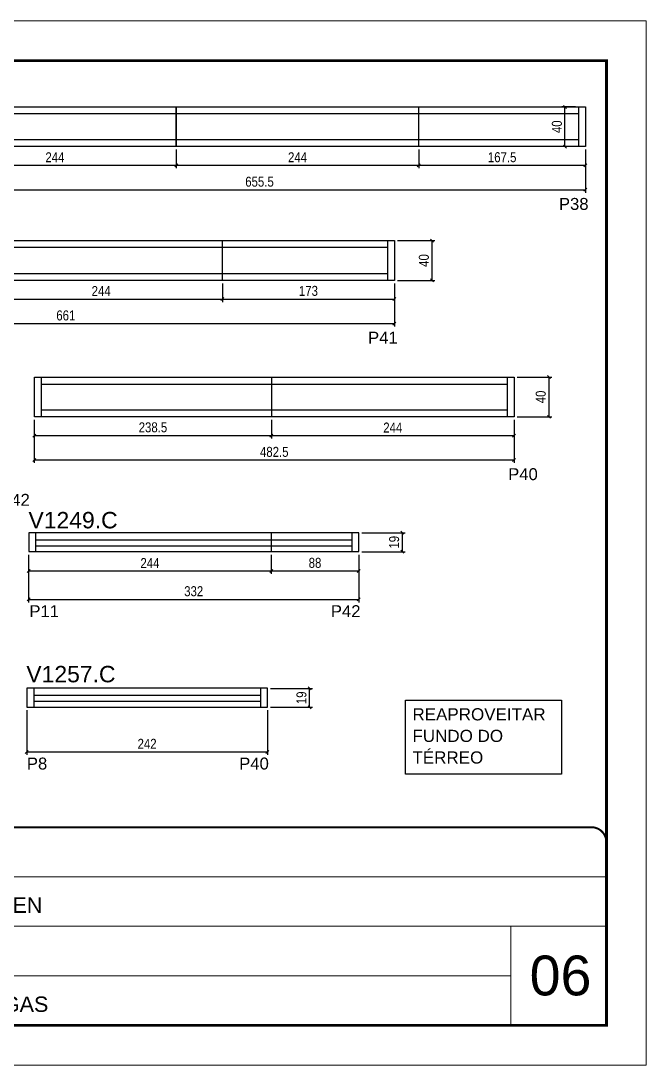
# Model space of a CAD drawing. Extents: x -4041 to 8212, y 239 to 4735.
# Drawn here: x -3185 to -2556, y 2537 to 3587 of the extents above; entities that cross this region are included whole.
import ezdxf

# ---------------------------------------------------------------- set-up
doc = ezdxf.new("R2010")
doc.units = 0
doc.linetypes.add('CONTINUO', pattern=[0])
doc.linetypes.add('DASHED', pattern=[0.75, 0.5, -0.25])
for name, color, linetype in [('5', 5, 'Continuous'), ('COTA', 241, 'Continuous'), ('NOMENCLATURA', 7, 'Continuous'), ('Painéis', 200, 'Continuous'), ('SARR_2.2x7', 40, 'Continuous')]:
    doc.layers.add(name, color=color, linetype=linetype)
for name, color, linetype, lineweight in [('CARIMBO', 255, 'Continuous', 9), ('Folhas', 255, 'Continuous', 9), ('SARRAFO DE PRESSAO', 251, 'DASHED', 9)]:
    doc.layers.add(name, color=color, linetype=linetype, lineweight=lineweight)
doc.styles.add('ARIAL', font='arial.ttf')
doc.styles.add('COTA TECNICA', font='techl___.ttf', dxfattribs={"height": 10})
doc.styles.add('COTA TECNICA-50', font='techl___.ttf', dxfattribs={"height": 10})
doc.styles.get("Standard").update_dxf_attribs({"font": 'arial.ttf'})
doc.dimstyles.new('COTA PAINEL-50', dxfattribs={"dimtxt": 10, "dimasz": 3, "dimexe": 3, "dimexo": 3, "dimgap": 3, "dimtad": 1, "dimdec": 1, "dimzin": 12, "dimdsep": 46, "dimtxsty": 'COTA TECNICA-50', "dimblk1": 'OBLIQUE', "dimblk2": 'OBLIQUE', "dimsah": 1, "dimcen": 0.9, "dimclrd": 4, "dimclre": 4, "dimclrt": 240, "dimadec": 1, "dimazin": 3, "dimtfac": 1, "dimtdec": 1, "dimtmove": 0, "dimatfit": 3, "dimfxl": 1, "dimtolj": 1, "dimtzin": 12, "dimarcsym": 0})
doc.dimstyles.new('PAINEL', dxfattribs={"dimtxt": 10, "dimasz": 3, "dimexe": 3, "dimexo": 3, "dimgap": 3, "dimtad": 1, "dimdec": 1, "dimzin": 12, "dimdsep": 46, "dimtxsty": 'COTA TECNICA', "dimblk1": 'OBLIQUE', "dimblk2": 'OBLIQUE', "dimsah": 1, "dimcen": 0.9, "dimclrd": 4, "dimclre": 4, "dimclrt": 240, "dimadec": 1, "dimazin": 3, "dimtfac": 1, "dimtdec": 1, "dimtmove": 0, "dimatfit": 3, "dimfxl": 1, "dimtolj": 1, "dimtzin": 12, "dimarcsym": 0})

# ---------------------------------------------------------------- blocks, each defined once
blk = doc.blocks.new('9999999999')
at = {"color": 30, "linetype": 'CONTINUO'}
for p, q in [((98564.6, 34379.6), (99584, 34379.6)), ((98564.6, 34329.8), (99488, 34329.8)), ((99584, 34329.8), (99488, 34329.8)), ((99488, 34329.8), (99488, 34230.2)), ((98564.6, 34280), (99488, 34280))]:
    blk.add_line(p, q, dxfattribs=at)
at = {"color": 30, "linetype": 'CONTINUO', "const_width": 2}
blk.add_lwpolyline([(99584, 34230.2), (99584, 34414.4, 0.414214), (99569, 34429.4), (98229, 34429.4, 0.414214), (98214, 34414.4), (98214, 34245.2, 0.414214), (98229, 34230.2), (99584, 34230.2)], format="xyb", dxfattribs=at)
at = {"layer": 'Folhas'}
blk.add_lwpolyline([(98139, 34190.2), (99624, 34190.2), (99624, 35240.2), (98139, 35240.2)], close=True, dxfattribs=at)
at = {"layer": 'Folhas', "color": 30, "const_width": 3}
blk.add_lwpolyline([(98214, 34230.2), (99584, 34230.2), (99584, 35200.2), (98214, 35200.2)], close=True, dxfattribs=at)
at = {"color": 7, "linetype": 'Continuous', "ltscale": 5, "style": 'ARIAL'}
for s, p in [('LEAF LOEFGREN', (98837.7, 34343.3)), ('FUNDO DE VIGAS', (98837.7, 34243.7))]:
    blk.add_text(s, height=15.483, dxfattribs=at).set_placement(p)
blk = doc.blocks.new('_Oblique')
at = {"color": 0, "linetype": 'ByBlock', "lineweight": -2}
blk.add_line((-0.5, -0.5), (0.5, 0.5), dxfattribs=at)
blk = doc.blocks.new('*D19')
at = {"layer": 'COTA', "color": 4, "linetype": 'ByBlock', "lineweight": -2, "transparency": 16777216}
for p, q in [((-3272.9, 3457.2), (-3272.9, 3438.4)), ((-3028.9, 3457.2), (-3028.9, 3438.4)), ((-3272.9, 3441.4), (-3028.9, 3441.4))]:
    blk.add_line(p, q, dxfattribs=at)
at = {"layer": 'Defpoints', "color": 0, "linetype": 'ByBlock', "transparency": 16777216}
for p in [(-3272.9, 3460.2), (-3028.9, 3460.2), (-3028.9, 3441.4)]:
    blk.add_point(p, dxfattribs=at)
at = {"layer": 'COTA', "color": 4, "linetype": 'ByBlock', "lineweight": -2, "transparency": 16777216, "xscale": 3, "yscale": 3, "zscale": 3, "rotation": 180}
blk.add_blockref('_Oblique', (-3272.9, 3441.4), dxfattribs=at)
at = {"layer": 'COTA', "color": 4, "linetype": 'ByBlock', "lineweight": -2, "transparency": 16777216, "xscale": 3, "yscale": 3, "zscale": 3}
blk.add_blockref('_Oblique', (-3028.9, 3441.4), dxfattribs=at)
at = {"layer": 'COTA', "color": 240, "linetype": 'ByBlock', "transparency": 16777216, "insert": (-3150.9, 3449.5), "char_height": 10, "attachment_point": 5, "style": 'COTA TECNICA-50'}
blk.add_mtext('\\A1;244', dxfattribs=at)
blk = doc.blocks.new('*D20')
at = {"layer": 'COTA', "color": 4, "linetype": 'ByBlock', "lineweight": -2, "transparency": 16777216}
for p, q in [((-3028.9, 3457.2), (-3028.9, 3438.4)), ((-2784.9, 3457.2), (-2784.9, 3438.4)), ((-3028.9, 3441.4), (-2784.9, 3441.4))]:
    blk.add_line(p, q, dxfattribs=at)
at = {"layer": 'Defpoints', "color": 0, "linetype": 'ByBlock', "transparency": 16777216}
for p in [(-3028.9, 3460.2), (-2784.9, 3460.2), (-2784.9, 3441.4)]:
    blk.add_point(p, dxfattribs=at)
at = {"layer": 'COTA', "color": 4, "linetype": 'ByBlock', "lineweight": -2, "transparency": 16777216, "xscale": 3, "yscale": 3, "zscale": 3, "rotation": 180}
blk.add_blockref('_Oblique', (-3028.9, 3441.4), dxfattribs=at)
at = {"layer": 'COTA', "color": 4, "linetype": 'ByBlock', "lineweight": -2, "transparency": 16777216, "xscale": 3, "yscale": 3, "zscale": 3}
blk.add_blockref('_Oblique', (-2784.9, 3441.4), dxfattribs=at)
at = {"layer": 'COTA', "color": 240, "linetype": 'ByBlock', "transparency": 16777216, "insert": (-2906.9, 3449.5), "char_height": 10, "attachment_point": 5, "style": 'COTA TECNICA-50'}
blk.add_mtext('\\A1;244', dxfattribs=at)
blk = doc.blocks.new('*D21')
at = {"layer": 'COTA', "color": 4, "lineweight": -2, "transparency": 16777216}
for p, q in [((-3272.9, 3457.2), (-3272.9, 3413.8)), ((-2617.4, 3457.2), (-2617.4, 3413.8)), ((-3272.9, 3416.8), (-2617.4, 3416.8))]:
    blk.add_line(p, q, dxfattribs=at)
at = {"layer": 'Defpoints', "color": 0, "transparency": 16777216}
for p in [(-3272.9, 3460.2), (-2617.4, 3460.2), (-2617.4, 3416.8)]:
    blk.add_point(p, dxfattribs=at)
at = {"layer": 'COTA', "color": 4, "lineweight": -2, "transparency": 16777216, "xscale": 3, "yscale": 3, "zscale": 3, "rotation": 180}
blk.add_blockref('_Oblique', (-3272.9, 3416.8), dxfattribs=at)
at = {"layer": 'COTA', "color": 4, "lineweight": -2, "transparency": 16777216, "xscale": 3, "yscale": 3, "zscale": 3}
blk.add_blockref('_Oblique', (-2617.4, 3416.8), dxfattribs=at)
at = {"layer": 'COTA', "color": 240, "transparency": 16777216, "insert": (-2945.1, 3424.9), "char_height": 10, "attachment_point": 5, "style": 'COTA TECNICA'}
blk.add_mtext('\\A1;655.5', dxfattribs=at)
blk = doc.blocks.new('*D73')
at = {"layer": 'COTA', "color": 4, "lineweight": -2, "transparency": 16777216}
for p, q in [((-2784.9, 3457.2), (-2784.9, 3438.4)), ((-2617.4, 3457.2), (-2617.4, 3438.4)), ((-2784.9, 3441.4), (-2617.4, 3441.4))]:
    blk.add_line(p, q, dxfattribs=at)
at = {"layer": 'Defpoints', "color": 0, "transparency": 16777216}
for p in [(-2784.9, 3460.2), (-2617.4, 3460.2), (-2617.4, 3441.4)]:
    blk.add_point(p, dxfattribs=at)
at = {"layer": 'COTA', "color": 4, "lineweight": -2, "transparency": 16777216, "xscale": 3, "yscale": 3, "zscale": 3, "rotation": 180}
blk.add_blockref('_Oblique', (-2784.9, 3441.4), dxfattribs=at)
at = {"layer": 'COTA', "color": 4, "lineweight": -2, "transparency": 16777216, "xscale": 3, "yscale": 3, "zscale": 3}
blk.add_blockref('_Oblique', (-2617.4, 3441.4), dxfattribs=at)
at = {"layer": 'COTA', "color": 240, "transparency": 16777216, "insert": (-2701.1, 3449.5), "char_height": 10, "attachment_point": 5, "style": 'COTA TECNICA'}
blk.add_mtext('\\A1;167.5', dxfattribs=at)
blk = doc.blocks.new('*D82')
at = {"layer": 'COTA', "color": 4, "lineweight": -2, "transparency": 16777216}
for p, q in [((-2627.4, 3500.2), (-2640.9, 3500.2)), ((-2637.9, 3460.2), (-2637.9, 3500.2)), ((-2627.4, 3460.2), (-2640.9, 3460.2))]:
    blk.add_line(p, q, dxfattribs=at)
at = {"layer": 'Defpoints', "color": 0, "transparency": 16777216}
for p in [(-2637.9, 3500.2), (-2624.4, 3500.2), (-2624.4, 3460.2)]:
    blk.add_point(p, dxfattribs=at)
at = {"layer": 'COTA', "color": 4, "lineweight": -2, "transparency": 16777216, "xscale": 3, "yscale": 3, "zscale": 3}
for p, rotation in [((-2637.9, 3500.2), 90), ((-2637.9, 3460.2), 270)]:
    blk.add_blockref('_Oblique', p, dxfattribs=dict(at, rotation=rotation))
at = {"layer": 'COTA', "color": 240, "transparency": 16777216, "insert": (-2646, 3480.2), "char_height": 10, "attachment_point": 5, "rotation": 90, "style": 'COTA TECNICA'}
blk.add_mtext('\\A1;40', dxfattribs=at)
blk = doc.blocks.new('*D24')
at = {"layer": 'COTA', "color": 4, "linetype": 'ByBlock', "lineweight": -2, "transparency": 16777216}
for p, q in [((-3226.4, 3322.7), (-3226.4, 3303.9)), ((-2982.4, 3322.7), (-2982.4, 3303.9)), ((-3226.4, 3306.9), (-2982.4, 3306.9))]:
    blk.add_line(p, q, dxfattribs=at)
at = {"layer": 'Defpoints', "color": 0, "linetype": 'ByBlock', "transparency": 16777216}
for p in [(-3226.4, 3325.7), (-2982.4, 3325.7), (-2982.4, 3306.9)]:
    blk.add_point(p, dxfattribs=at)
at = {"layer": 'COTA', "color": 4, "linetype": 'ByBlock', "lineweight": -2, "transparency": 16777216, "xscale": 3, "yscale": 3, "zscale": 3, "rotation": 180}
blk.add_blockref('_Oblique', (-3226.4, 3306.9), dxfattribs=at)
at = {"layer": 'COTA', "color": 4, "linetype": 'ByBlock', "lineweight": -2, "transparency": 16777216, "xscale": 3, "yscale": 3, "zscale": 3}
blk.add_blockref('_Oblique', (-2982.4, 3306.9), dxfattribs=at)
at = {"layer": 'COTA', "color": 240, "linetype": 'ByBlock', "transparency": 16777216, "insert": (-3104.4, 3315), "char_height": 10, "attachment_point": 5, "style": 'COTA TECNICA-50'}
blk.add_mtext('\\A1;244', dxfattribs=at)
blk = doc.blocks.new('*D25')
at = {"layer": 'COTA', "color": 4, "lineweight": -2, "transparency": 16777216}
for p, q in [((-3470.4, 3322.7), (-3470.4, 3279.3)), ((-2809.4, 3322.7), (-2809.4, 3279.3)), ((-3470.4, 3282.3), (-2809.4, 3282.3))]:
    blk.add_line(p, q, dxfattribs=at)
at = {"layer": 'Defpoints', "color": 0, "transparency": 16777216}
for p in [(-3470.4, 3325.7), (-2809.4, 3325.7), (-2809.4, 3282.3)]:
    blk.add_point(p, dxfattribs=at)
at = {"layer": 'COTA', "color": 4, "lineweight": -2, "transparency": 16777216, "xscale": 3, "yscale": 3, "zscale": 3, "rotation": 180}
blk.add_blockref('_Oblique', (-3470.4, 3282.3), dxfattribs=at)
at = {"layer": 'COTA', "color": 4, "lineweight": -2, "transparency": 16777216, "xscale": 3, "yscale": 3, "zscale": 3}
blk.add_blockref('_Oblique', (-2809.4, 3282.3), dxfattribs=at)
at = {"layer": 'COTA', "color": 240, "transparency": 16777216, "insert": (-3139.9, 3290.4), "char_height": 10, "attachment_point": 5, "style": 'COTA TECNICA'}
blk.add_mtext('\\A1;661', dxfattribs=at)
blk = doc.blocks.new('*D85')
at = {"layer": 'COTA', "color": 4, "lineweight": -2, "transparency": 16777216}
for p, q in [((-2982.4, 3322.7), (-2982.4, 3303.9)), ((-2809.4, 3322.7), (-2809.4, 3303.9)), ((-2982.4, 3306.9), (-2809.4, 3306.9))]:
    blk.add_line(p, q, dxfattribs=at)
at = {"layer": 'Defpoints', "color": 0, "transparency": 16777216}
for p in [(-2982.4, 3325.7), (-2809.4, 3325.7), (-2809.4, 3306.9)]:
    blk.add_point(p, dxfattribs=at)
at = {"layer": 'COTA', "color": 4, "lineweight": -2, "transparency": 16777216, "xscale": 3, "yscale": 3, "zscale": 3, "rotation": 180}
blk.add_blockref('_Oblique', (-2982.4, 3306.9), dxfattribs=at)
at = {"layer": 'COTA', "color": 4, "lineweight": -2, "transparency": 16777216, "xscale": 3, "yscale": 3, "zscale": 3}
blk.add_blockref('_Oblique', (-2809.4, 3306.9), dxfattribs=at)
at = {"layer": 'COTA', "color": 240, "transparency": 16777216, "insert": (-2895.9, 3315.1), "char_height": 10, "attachment_point": 5, "style": 'COTA TECNICA'}
blk.add_mtext('\\A1;173', dxfattribs=at)
blk = doc.blocks.new('*D74')
at = {"layer": 'COTA', "color": 4, "lineweight": -2, "transparency": 16777216}
for p, q in [((-2806.4, 3365.7), (-2768.7, 3365.7)), ((-2771.7, 3365.7), (-2771.7, 3325.7)), ((-2806.4, 3325.7), (-2768.7, 3325.7))]:
    blk.add_line(p, q, dxfattribs=at)
at = {"layer": 'Defpoints', "color": 0, "transparency": 16777216}
for p in [(-2809.4, 3365.7), (-2809.4, 3325.7), (-2771.7, 3325.7)]:
    blk.add_point(p, dxfattribs=at)
at = {"layer": 'COTA', "color": 4, "lineweight": -2, "transparency": 16777216, "xscale": 3, "yscale": 3, "zscale": 3}
for p, rotation in [((-2771.7, 3365.7), 90), ((-2771.7, 3325.7), 270)]:
    blk.add_blockref('_Oblique', p, dxfattribs=dict(at, rotation=rotation))
at = {"layer": 'COTA', "color": 240, "transparency": 16777216, "insert": (-2779.8, 3345.7), "char_height": 10, "attachment_point": 5, "rotation": 90, "style": 'COTA TECNICA'}
blk.add_mtext('\\A1;40', dxfattribs=at)
blk = doc.blocks.new('*D14')
at = {"layer": 'COTA', "color": 4, "lineweight": -2, "transparency": 16777216}
for p, q in [((-3171.6, 3185.5), (-3171.6, 3142.1)), ((-2689.1, 3185.5), (-2689.1, 3142.1)), ((-2689.1, 3145.1), (-3171.6, 3145.1))]:
    blk.add_line(p, q, dxfattribs=at)
at = {"layer": 'Defpoints', "color": 0, "transparency": 16777216}
for p in [(-3171.6, 3188.5), (-2689.1, 3188.5), (-3171.6, 3145.1)]:
    blk.add_point(p, dxfattribs=at)
at = {"layer": 'COTA', "color": 4, "lineweight": -2, "transparency": 16777216, "xscale": 3, "yscale": 3, "zscale": 3, "rotation": 180}
blk.add_blockref('_Oblique', (-3171.6, 3145.1), dxfattribs=at)
at = {"layer": 'COTA', "color": 4, "lineweight": -2, "transparency": 16777216, "xscale": 3, "yscale": 3, "zscale": 3}
blk.add_blockref('_Oblique', (-2689.1, 3145.1), dxfattribs=at)
at = {"layer": 'COTA', "color": 240, "transparency": 16777216, "insert": (-2930.3, 3153.2), "char_height": 10, "attachment_point": 5, "style": 'COTA TECNICA'}
blk.add_mtext('\\A1;482.5', dxfattribs=at)
blk = doc.blocks.new('*D67')
at = {"layer": 'COTA', "color": 4, "lineweight": -2, "transparency": 16777216}
for p, q in [((-3171.6, 3185.5), (-3171.6, 3166.6)), ((-2933.1, 3185.5), (-2933.1, 3166.6)), ((-3171.6, 3169.6), (-2933.1, 3169.6))]:
    blk.add_line(p, q, dxfattribs=at)
at = {"layer": 'Defpoints', "color": 0, "transparency": 16777216}
for p in [(-3171.6, 3188.5), (-2933.1, 3188.5), (-2933.1, 3169.6)]:
    blk.add_point(p, dxfattribs=at)
at = {"layer": 'COTA', "color": 4, "lineweight": -2, "transparency": 16777216, "xscale": 3, "yscale": 3, "zscale": 3, "rotation": 180}
blk.add_blockref('_Oblique', (-3171.6, 3169.6), dxfattribs=at)
at = {"layer": 'COTA', "color": 4, "lineweight": -2, "transparency": 16777216, "xscale": 3, "yscale": 3, "zscale": 3}
blk.add_blockref('_Oblique', (-2933.1, 3169.6), dxfattribs=at)
at = {"layer": 'COTA', "color": 240, "transparency": 16777216, "insert": (-3052.3, 3177.9), "char_height": 10, "attachment_point": 5, "style": 'COTA TECNICA'}
blk.add_mtext('\\A1;238.5', dxfattribs=at)
blk = doc.blocks.new('*D68')
at = {"layer": 'COTA', "color": 4, "lineweight": -2, "transparency": 16777216}
for p, q in [((-2933.1, 3185.5), (-2933.1, 3166.6)), ((-2689.1, 3185.5), (-2689.1, 3166.6)), ((-2933.1, 3169.6), (-2689.1, 3169.6))]:
    blk.add_line(p, q, dxfattribs=at)
at = {"layer": 'Defpoints', "color": 0, "transparency": 16777216}
for p in [(-2933.1, 3188.5), (-2689.1, 3188.5), (-2689.1, 3169.6)]:
    blk.add_point(p, dxfattribs=at)
at = {"layer": 'COTA', "color": 4, "lineweight": -2, "transparency": 16777216, "xscale": 3, "yscale": 3, "zscale": 3, "rotation": 180}
blk.add_blockref('_Oblique', (-2933.1, 3169.6), dxfattribs=at)
at = {"layer": 'COTA', "color": 4, "lineweight": -2, "transparency": 16777216, "xscale": 3, "yscale": 3, "zscale": 3}
blk.add_blockref('_Oblique', (-2689.1, 3169.6), dxfattribs=at)
at = {"layer": 'COTA', "color": 240, "transparency": 16777216, "insert": (-2811.1, 3177.7), "char_height": 10, "attachment_point": 5, "style": 'COTA TECNICA'}
blk.add_mtext('\\A1;244', dxfattribs=at)
blk = doc.blocks.new('*D69')
at = {"layer": 'COTA', "color": 4, "lineweight": -2, "transparency": 16777216}
for p, q in [((-2686.1, 3228.5), (-2651.1, 3228.5)), ((-2654.1, 3228.5), (-2654.1, 3188.5)), ((-2686.1, 3188.5), (-2651.1, 3188.5))]:
    blk.add_line(p, q, dxfattribs=at)
at = {"layer": 'Defpoints', "color": 0, "transparency": 16777216}
for p in [(-2689.1, 3228.5), (-2689.1, 3188.5), (-2654.1, 3188.5)]:
    blk.add_point(p, dxfattribs=at)
at = {"layer": 'COTA', "color": 4, "lineweight": -2, "transparency": 16777216, "xscale": 3, "yscale": 3, "zscale": 3}
for p, rotation in [((-2654.1, 3228.5), 90), ((-2654.1, 3188.5), 270)]:
    blk.add_blockref('_Oblique', p, dxfattribs=dict(at, rotation=rotation))
at = {"layer": 'COTA', "color": 240, "transparency": 16777216, "insert": (-2662.2, 3208.5), "char_height": 10, "attachment_point": 5, "rotation": 90, "style": 'COTA TECNICA'}
blk.add_mtext('\\A1;40', dxfattribs=at)
blk = doc.blocks.new('*D143')
at = {"layer": 'COTA', "color": 4, "linetype": 'ByBlock', "lineweight": -2, "transparency": 16777216}
for p, q in [((-3177.3, 3049.9), (-3177.3, 3001.9)), ((-2845.3, 3049.9), (-2845.3, 3001.9)), ((-3177.3, 3004.9), (-2845.3, 3004.9))]:
    blk.add_line(p, q, dxfattribs=at)
at = {"layer": 'Defpoints', "color": 0, "linetype": 'ByBlock', "transparency": 16777216}
for p in [(-3177.3, 3052.9), (-2845.3, 3052.9), (-2845.3, 3004.9)]:
    blk.add_point(p, dxfattribs=at)
at = {"layer": 'COTA', "color": 4, "linetype": 'ByBlock', "lineweight": -2, "transparency": 16777216, "xscale": 3, "yscale": 3, "zscale": 3, "rotation": 180}
blk.add_blockref('_Oblique', (-3177.3, 3004.9), dxfattribs=at)
at = {"layer": 'COTA', "color": 4, "linetype": 'ByBlock', "lineweight": -2, "transparency": 16777216, "xscale": 3, "yscale": 3, "zscale": 3}
blk.add_blockref('_Oblique', (-2845.3, 3004.9), dxfattribs=at)
at = {"layer": 'COTA', "color": 240, "linetype": 'ByBlock', "transparency": 16777216, "insert": (-3011.3, 3013.1), "char_height": 10, "attachment_point": 5, "style": 'COTA TECNICA-50'}
blk.add_mtext('\\A1;332', dxfattribs=at)
blk = doc.blocks.new('*D144')
at = {"layer": 'COTA', "color": 4, "lineweight": -2, "transparency": 16777216}
for p, q in [((-3177.3, 3049.9), (-3177.3, 3030.5)), ((-2933.3, 3049.9), (-2933.3, 3030.5)), ((-3177.3, 3033.5), (-2933.3, 3033.5))]:
    blk.add_line(p, q, dxfattribs=at)
at = {"layer": 'Defpoints', "color": 0, "transparency": 16777216}
for p in [(-3177.3, 3052.9), (-2933.3, 3052.9), (-2933.3, 3033.5)]:
    blk.add_point(p, dxfattribs=at)
at = {"layer": 'COTA', "color": 4, "lineweight": -2, "transparency": 16777216, "xscale": 3, "yscale": 3, "zscale": 3, "rotation": 180}
blk.add_blockref('_Oblique', (-3177.3, 3033.5), dxfattribs=at)
at = {"layer": 'COTA', "color": 4, "lineweight": -2, "transparency": 16777216, "xscale": 3, "yscale": 3, "zscale": 3}
blk.add_blockref('_Oblique', (-2933.3, 3033.5), dxfattribs=at)
at = {"layer": 'COTA', "color": 240, "transparency": 16777216, "insert": (-3055.3, 3041.5), "char_height": 10, "attachment_point": 5, "style": 'COTA TECNICA'}
blk.add_mtext('\\A1;244', dxfattribs=at)
blk = doc.blocks.new('*D145')
at = {"layer": 'COTA', "color": 4, "lineweight": -2, "transparency": 16777216}
for p, q in [((-2933.3, 3049.9), (-2933.3, 3030.5)), ((-2845.3, 3049.9), (-2845.3, 3030.5)), ((-2933.3, 3033.5), (-2845.3, 3033.5))]:
    blk.add_line(p, q, dxfattribs=at)
at = {"layer": 'Defpoints', "color": 0, "transparency": 16777216}
for p in [(-2933.3, 3052.9), (-2845.3, 3052.9), (-2845.3, 3033.5)]:
    blk.add_point(p, dxfattribs=at)
at = {"layer": 'COTA', "color": 4, "lineweight": -2, "transparency": 16777216, "xscale": 3, "yscale": 3, "zscale": 3, "rotation": 180}
blk.add_blockref('_Oblique', (-2933.3, 3033.5), dxfattribs=at)
at = {"layer": 'COTA', "color": 4, "lineweight": -2, "transparency": 16777216, "xscale": 3, "yscale": 3, "zscale": 3}
blk.add_blockref('_Oblique', (-2845.3, 3033.5), dxfattribs=at)
at = {"layer": 'COTA', "color": 240, "transparency": 16777216, "insert": (-2889.3, 3041.6), "char_height": 10, "attachment_point": 5, "style": 'COTA TECNICA'}
blk.add_mtext('\\A1;88', dxfattribs=at)
blk = doc.blocks.new('*D146')
at = {"layer": 'COTA', "color": 4, "lineweight": -2, "transparency": 16777216}
for p, q in [((-2842.3, 3071.9), (-2798.6, 3071.9)), ((-2801.6, 3071.9), (-2801.6, 3052.9)), ((-2842.3, 3052.9), (-2798.6, 3052.9))]:
    blk.add_line(p, q, dxfattribs=at)
at = {"layer": 'Defpoints', "color": 0, "transparency": 16777216}
for p in [(-2845.3, 3071.9), (-2845.3, 3052.9), (-2801.6, 3052.9)]:
    blk.add_point(p, dxfattribs=at)
at = {"layer": 'COTA', "color": 4, "lineweight": -2, "transparency": 16777216, "xscale": 3, "yscale": 3, "zscale": 3}
for p, rotation in [((-2801.6, 3071.9), 90), ((-2801.6, 3052.9), 270)]:
    blk.add_blockref('_Oblique', p, dxfattribs=dict(at, rotation=rotation))
at = {"layer": 'COTA', "color": 240, "transparency": 16777216, "insert": (-2809.7, 3062.4), "char_height": 10, "attachment_point": 5, "rotation": 90, "style": 'COTA TECNICA'}
blk.add_mtext('\\A1;19', dxfattribs=at)
blk = doc.blocks.new('*D131')
at = {"layer": 'COTA', "color": 4, "linetype": 'ByBlock', "lineweight": -2, "transparency": 16777216}
for p, q in [((-3179.2, 2893.5), (-3179.2, 2848.6)), ((-2937.2, 2893.5), (-2937.2, 2848.6)), ((-3179.2, 2851.6), (-2937.2, 2851.6))]:
    blk.add_line(p, q, dxfattribs=at)
at = {"layer": 'Defpoints', "color": 0, "linetype": 'ByBlock', "transparency": 16777216}
for p in [(-3179.2, 2896.5), (-2937.2, 2896.5), (-2937.2, 2851.6)]:
    blk.add_point(p, dxfattribs=at)
at = {"layer": 'COTA', "color": 4, "linetype": 'ByBlock', "lineweight": -2, "transparency": 16777216, "xscale": 3, "yscale": 3, "zscale": 3, "rotation": 180}
blk.add_blockref('_Oblique', (-3179.2, 2851.6), dxfattribs=at)
at = {"layer": 'COTA', "color": 4, "linetype": 'ByBlock', "lineweight": -2, "transparency": 16777216, "xscale": 3, "yscale": 3, "zscale": 3}
blk.add_blockref('_Oblique', (-2937.2, 2851.6), dxfattribs=at)
at = {"layer": 'COTA', "color": 240, "linetype": 'ByBlock', "transparency": 16777216, "insert": (-3058.2, 2859.7), "char_height": 10, "attachment_point": 5, "style": 'COTA TECNICA-50'}
blk.add_mtext('\\A1;242', dxfattribs=at)
blk = doc.blocks.new('*D132')
at = {"layer": 'COTA', "color": 4, "lineweight": -2, "transparency": 16777216}
for p, q in [((-2934.2, 2915.5), (-2891.8, 2915.5)), ((-2894.8, 2896.5), (-2894.8, 2915.5)), ((-2934.2, 2896.5), (-2891.8, 2896.5))]:
    blk.add_line(p, q, dxfattribs=at)
at = {"layer": 'Defpoints', "color": 0, "transparency": 16777216}
for p in [(-2937.2, 2915.5), (-2894.8, 2915.5), (-2937.2, 2896.5)]:
    blk.add_point(p, dxfattribs=at)
at = {"layer": 'COTA', "color": 4, "lineweight": -2, "transparency": 16777216, "xscale": 3, "yscale": 3, "zscale": 3}
for p, rotation in [((-2894.8, 2915.5), 90), ((-2894.8, 2896.5), 270)]:
    blk.add_blockref('_Oblique', p, dxfattribs=dict(at, rotation=rotation))
at = {"layer": 'COTA', "color": 240, "transparency": 16777216, "insert": (-2902.9, 2906), "char_height": 10, "attachment_point": 5, "rotation": 90, "style": 'COTA TECNICA'}
blk.add_mtext('\\A1;19', dxfattribs=at)

msp = doc.modelspace()

# ---------------------------------------------------------------- linework, layer by layer
at = {"layer": 'COTA'}
msp.add_lwpolyline([(-2798.27, 2903.59), (-2641.32, 2903.59), (-2641.32, 2829.34), (-2798.27, 2829.34)], close=True, dxfattribs=at)
at = {"layer": 'Painéis'}
for p, q in [((-3028.87, 3500.24), (-2617.37, 3500.24)), ((-3028.87, 3460.24), (-3028.87, 3500.24)), ((-2784.87, 3460.24), (-2784.87, 3500.24)), ((-2617.37, 3500.24), (-2617.37, 3460.24)), ((-2617.37, 3460.24), (-3028.87, 3460.24)), ((-3226.37, 3365.73), (-2809.37, 3365.73)), ((-2982.37, 3325.73), (-2982.37, 3365.73)), ((-2809.37, 3365.73), (-2809.37, 3325.73)), ((-2809.37, 3325.73), (-3226.37, 3325.73)), ((-3171.58, 3188.49), (-3171.58, 3228.49)), ((-3171.58, 3228.49), (-2689.08, 3228.49)), ((-2933.08, 3228.49), (-2933.08, 3188.49)), ((-2689.08, 3228.49), (-2689.08, 3188.49)), ((-2689.08, 3188.49), (-3171.58, 3188.49))]:
    msp.add_line(p, q, dxfattribs=at)
at = {"layer": 'Painéis', "linetype": 'ByBlock'}
msp.add_line((-2933.27, 3071.94), (-2933.27, 3052.94), dxfattribs=at)
at = {"layer": 'Painéis'}
msp.add_lwpolyline([(-3028.87, 3460.24), (-3272.87, 3460.24), (-3272.87, 3500.24), (-3028.87, 3500.24)], close=True, dxfattribs=at)
at = {"layer": 'Painéis', "linetype": 'ByBlock'}
for points in [[(-3177.27, 3071.94), (-3177.27, 3052.94), (-2845.27, 3052.94), (-2845.27, 3071.94)], [(-3179.16, 2915.51), (-3179.16, 2896.51), (-2937.16, 2896.51), (-2937.16, 2915.51)]]:
    msp.add_lwpolyline(points, close=True, dxfattribs=at)
at = {"layer": 'SARR_2.2x7', "linetype": 'Continuous'}
for p, q in [((-2624.37, 3500.24), (-2624.37, 3460.24)), ((-3028.87, 3493.24), (-3265.87, 3493.24)), ((-2784.87, 3493.24), (-3028.87, 3493.24)), ((-2624.37, 3493.24), (-2784.87, 3493.24)), ((-3265.87, 3467.24), (-3028.87, 3467.24)), ((-3028.87, 3467.24), (-2784.87, 3467.24)), ((-2784.87, 3467.24), (-2624.37, 3467.24)), ((-2816.37, 3365.73), (-2816.37, 3325.73)), ((-2982.37, 3358.73), (-3226.37, 3358.73)), ((-2816.37, 3358.73), (-2982.37, 3358.73)), ((-3226.37, 3332.73), (-2982.37, 3332.73)), ((-2982.37, 3332.73), (-2816.37, 3332.73)), ((-3164.58, 3228.49), (-3164.58, 3188.49)), ((-2696.08, 3228.49), (-2696.08, 3188.49)), ((-3164.58, 3221.49), (-2933.08, 3221.49)), ((-2933.08, 3221.49), (-2696.08, 3221.49)), ((-3164.58, 3195.49), (-2933.08, 3195.49)), ((-2933.08, 3195.49), (-2696.08, 3195.49)), ((-3170.27, 3071.94), (-3170.27, 3052.94)), ((-2852.27, 3071.94), (-2852.27, 3052.94)), ((-3170.27, 3064.94), (-2852.27, 3064.94)), ((-3170.27, 3058.94), (-2852.27, 3058.94)), ((-3172.16, 2915.51), (-3172.16, 2896.51)), ((-3172.16, 2908.51), (-2944.16, 2908.51)), ((-2944.16, 2915.51), (-2944.16, 2896.51)), ((-3172.16, 2902.51), (-2944.16, 2902.51))]:
    msp.add_line(p, q, dxfattribs=at)

# ---------------------------------------------------------------- block references
at = {"layer": 'SARRAFO DE PRESSAO', "color": 6, "linetype": 'ByBlock'}
msp.add_blockref('9999999999', (-102180.27, -31653.56), dxfattribs=at)

# ---------------------------------------------------------------- texts
at = {"color": 0, "linetype": 'Continuous', "ltscale": 5, "style": 'ARIAL'}
for s, height, p in [('REAPROVEITAR ', 12.2353, (-2791.29, 2883.28)), ('FUNDO DO', 12.235, (-2791.29, 2861.57)), ('TÉRREO', 12.235, (-2791.29, 2839.86))]:
    msp.add_text(s, height=height, dxfattribs=at).set_placement(p)
at = {"layer": '5', "linetype": 'Continuous'}
for s, rotation, p in [('P38', 359.99996, (-2643.99, 3396.61)), ('P41', 359.99996, (-2835.99, 3262.1)), ('P40', 359.99996, (-2695.06, 3124.86)), ('P42', 359.99996, (-3205.95, 3099.05)), ('P11', 359.99996, (-3176.62, 2987.1)), ('P42', 359.99996, (-2873.38, 2987.1)), ('P8', 0.00004, (-3179.08, 2833.88)), ('P40', 359.99996, (-2965.54, 2833.88))]:
    msp.add_text(s, height=12, rotation=rotation, dxfattribs=at).set_placement(p)
at = {"layer": 'CARIMBO', "style": 'ARIAL'}
msp.add_text('06', height=40, dxfattribs=at).set_placement((-2673.43, 2606.79))
at = {"layer": 'NOMENCLATURA', "linetype": 'Continuous'}
for s, p in [('V1249.C', (-3177.47, 3076.37)), ('V1257.C', (-3179.63, 2921.57))]:
    msp.add_text(s, height=16.5, dxfattribs=at).set_placement(p)

# ---------------------------------------------------------------- dimensions: what is measured, and where the dimension line sits
at = {"layer": 'COTA'}
for base, p1, p2, picture, middle in [((-2637.94, 3500.24), (-2624.37, 3460.24), (-2624.37, 3500.24), '*D82', (-2646.04, 3480.24)), ((-2771.71, 3325.73), (-2809.37, 3365.73), (-2809.37, 3325.73), '*D74', (-2779.81, 3345.73)), ((-2654.06, 3188.49), (-2689.08, 3228.49), (-2689.08, 3188.49), '*D69', (-2662.16, 3208.49)), ((-2801.59, 3052.94), (-2845.27, 3071.94), (-2845.27, 3052.94), '*D146', (-2809.68, 3062.44)), ((-2894.83, 2915.51), (-2937.16, 2896.51), (-2937.16, 2915.51), '*D132', (-2902.92, 2906.01))]:
    dim = msp.add_linear_dim(base=base, p1=p1, p2=p2, angle=90, dimstyle='PAINEL', dxfattribs=at)
    dim.commit()
    dim.dimension.update_dxf_attribs({"geometry": picture, "text_midpoint": middle})
at = {"layer": 'COTA', "color": 1, "linetype": 'ByBlock'}
for base, p1, p2, picture, middle in [((-3028.87, 3441.39), (-3272.87, 3460.24), (-3028.87, 3460.24), '*D19', (-3150.87, 3449.47)), ((-2784.87, 3441.39), (-3028.87, 3460.24), (-2784.87, 3460.24), '*D20', (-2906.87, 3449.47)), ((-2982.37, 3306.88), (-3226.37, 3325.73), (-2982.37, 3325.73), '*D24', (-3104.37, 3314.95)), ((-2845.27, 3004.85), (-3177.27, 3052.94), (-2845.27, 3052.94), '*D143', (-3011.27, 3013.07)), ((-2937.16, 2851.64), (-3179.16, 2896.51), (-2937.16, 2896.51), '*D131', (-3058.16, 2859.71))]:
    dim = msp.add_linear_dim(base=base, p1=p1, p2=p2, dimstyle='COTA PAINEL-50', override={"dimarcsym": 1}, dxfattribs=at)
    dim.commit()
    dim.dimension.update_dxf_attribs({"geometry": picture, "text_midpoint": middle})
at = {"layer": 'COTA'}
for base, p1, p2, picture, middle in [((-2617.37, 3416.81), (-3272.87, 3460.24), (-2617.37, 3460.24), '*D21', (-2945.12, 3424.92)), ((-2617.37, 3441.39), (-2784.87, 3460.24), (-2617.37, 3460.24), '*D73', (-2701.12, 3449.5)), ((-2809.37, 3282.3), (-3470.37, 3325.73), (-2809.37, 3325.73), '*D25', (-3139.87, 3290.4)), ((-2809.37, 3306.88), (-2982.37, 3325.73), (-2809.37, 3325.73), '*D85', (-2895.87, 3315.1)), ((-3171.58, 3145.06), (-2689.08, 3188.49), (-3171.58, 3188.49), '*D14', (-2930.33, 3153.19)), ((-2933.08, 3169.64), (-3171.58, 3188.49), (-2933.08, 3188.49), '*D67', (-3052.33, 3177.88)), ((-2933.27, 3033.47), (-3177.27, 3052.94), (-2933.27, 3052.94), '*D144', (-3055.27, 3041.55))]:
    dim = msp.add_linear_dim(base=base, p1=p1, p2=p2, dimstyle='PAINEL', dxfattribs=at)
    dim.commit()
    dim.dimension.update_dxf_attribs({"geometry": picture, "text_midpoint": middle})
for base, p1, p2, picture, middle in [((-2689.08, 3169.64), (-2933.08, 3188.49), (-2689.08, 3188.49), '*D68', (-2811.08, 3177.71)), ((-2845.27, 3033.47), (-2933.27, 3052.94), (-2845.27, 3052.94), '*D145', (-2889.27, 3041.57))]:
    dim = msp.add_linear_dim(base=base, p1=p1, p2=p2, dimstyle='PAINEL', override={"dimtmove": 1}, dxfattribs=at)
    dim.commit()
    dim.dimension.update_dxf_attribs({"geometry": picture, "text_midpoint": middle})

doc.saveas('drawing.dxf')
